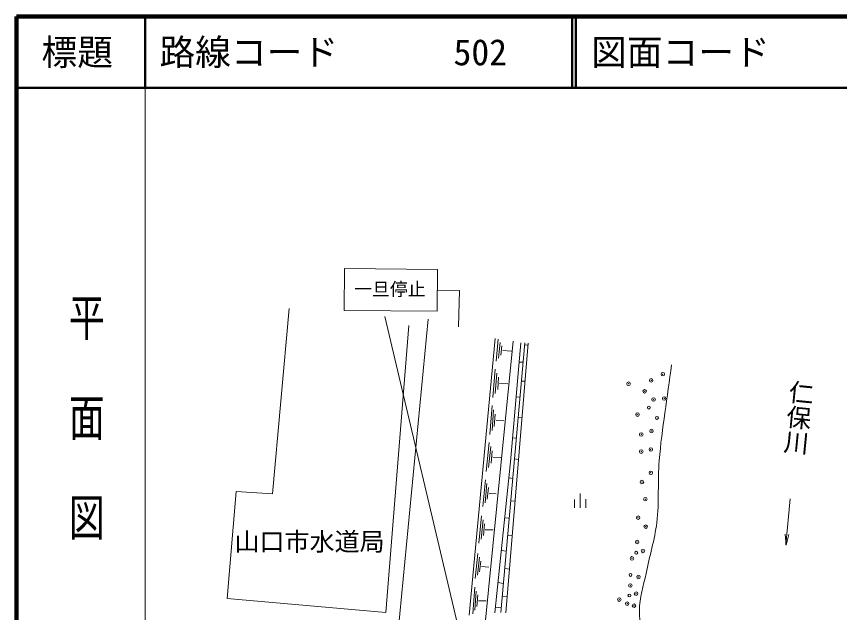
# Model space of a CAD drawing. Units: millimetres, scale not verified. Extents: x 40000 to 680000, y 20000 to 380000.
# Drawn here: x 40000 to 155140, y 296588 to 380000 of the extents above; entities that cross this region are included whole.
import ezdxf
from ezdxf.enums import TextEntityAlignment as Align

# ---------------------------------------------------------------- set-up
doc = ezdxf.new("R2010")
doc.units = ezdxf.units.MM
doc.header["$LTSCALE"] = 1000
doc.header["$PDMODE"] = 32
doc.header["$PDSIZE"] = 500
for name, color, linetype, lineweight in [('M-BGD', 7, 'Continuous', 13), ('M-STR-STRC', 7, 'Continuous', 13), ('M-TTL', 2, 'Continuous', 140), ('M-TTL-BAND', 7, 'Continuous', 13), ('M-TTL-LINE', 7, 'Continuous', 50)]:
    doc.layers.add(name, color=color, linetype=linetype, lineweight=lineweight)
doc.layers.add('M-BGD-HTXT', color=7, linetype='Continuous')
doc.layers.add('M-TTL-TXT', color=7, linetype='Continuous')
doc.styles.add('@ＭＳ ゴシック', font='')
doc.styles.add('ＭＳ ゴシック', font='')
doc.styles.get('@ＭＳ ゴシック').set_extended_font_data('@MS Gothic')
doc.styles.get('ＭＳ ゴシック').set_extended_font_data('MS Gothic')

msp = doc.modelspace()

# ---------------------------------------------------------------- linework, layer by layer
at = {"layer": 'M-BGD'}
for p, q in [((75810, 313178), (78141, 339141)), ((93218, 292164), (97599, 337639)), ((94905, 336741), (91666, 296612)), ((103316, 296224), (106976, 334917)), ((109490, 334558), (105497, 294126)), ((107091, 331751), (107399, 334833)), ((107434, 332174), (107654, 334376)), ((107757, 296614), (111094, 334320)), ((107777, 332598), (107909, 333918)), ((111598, 334281), (108455, 296535)), ((109102, 317693), (110580, 334311)), ((111134, 334041), (111493, 333981)), ((108043, 333247), (109240, 333178)), ((110395, 331647), (110794, 331647)), ((106651, 326701), (106959, 330667)), ((106983, 327251), (107203, 330084)), ((107316, 327802), (107448, 329502)), ((107574, 328641), (108729, 328577)), ((110675, 328953), (111114, 328953)), ((109937, 326788), (110389, 326717)), ((106211, 321494), (106525, 325550)), ((106529, 322057), (106753, 324954)), ((106847, 322621), (106981, 324359)), ((110194, 323870), (110717, 323826)), ((107096, 323479), (108189, 323415)), ((105723, 316321), (106140, 320392)), ((109440, 321033), (109883, 320988)), ((106054, 316894), (106352, 319802)), ((106385, 317468), (106564, 319213)), ((106656, 318335), (107742, 318303)), ((109671, 318080), (110211, 318018)), ((106935, 296538), (109102, 317693)), ((105244, 311436), (105617, 315179)), ((105552, 311954), (105818, 314627)), ((108926, 315429), (109369, 315366)), ((69471, 298539), (70742, 313524)), ((70742, 313524), (75810, 313178)), ((105859, 312471), (106019, 314075)), ((106108, 313261), (107124, 313191)), ((118868, 311234), (118845, 313234)), ((109178, 312205), (109697, 312165)), ((118055, 312425), (118068, 311225)), ((119654, 312443), (119668, 311243)), ((147646, 306050), (148232, 312495)), ((104687, 306297), (105045, 310115)), ((108380, 309851), (108833, 309784)), ((105010, 306833), (105266, 309560)), ((105333, 307369), (105486, 309005)), ((105590, 308181), (106677, 308142)), ((147652, 306035), (147527, 307550)), ((147652, 306035), (148025, 307509)), ((108763, 307370), (109308, 307330)), ((107911, 305269), (108457, 305189)), ((104179, 301352), (104552, 304856)), ((104487, 301826), (104753, 304329)), ((104794, 302299), (104954, 303801)), ((105043, 303032), (106059, 302923)), ((108364, 302742), (108909, 302675)), ((107406, 300773), (108084, 300640)), ((103819, 296413), (104103, 300125)), ((104120, 296935), (104322, 299587)), ((91666, 296612), (69471, 298539)), ((104421, 297457), (104542, 299049)), ((104655, 298248), (105697, 298216)), ((108005, 298831), (108590, 298765)), ((107034, 297328), (107832, 297261))]:
    msp.add_line(p, q, dxfattribs=at)
for centre in [(128470, 325267), (129592, 323819), (126704, 304960), (125889, 301844), (125746, 298969)]:
    msp.add_circle(centre, 200, dxfattribs=at)
msp.add_open_spline([(131640, 331230), (131064, 326773), (130289, 322337), (129914, 317858), (129673, 314975), (129936, 312055), (129579, 309183), (129279, 306777), (128536, 304446), (128069, 302066), (127731, 300346), (127166, 298643), (127134, 296890), (127102, 295124), (127634, 293393), (127884, 291644)], degree=3, knots=[0, 0, 0, 0, 1, 1, 1, 2, 2, 2, 3, 3, 3, 4, 4, 4, 5, 5, 5, 5], dxfattribs=at)
for p in [(128790, 329080), (130419, 329943), (125627, 328601), (127879, 327547), (129125, 326396), (130611, 326540), (126873, 324288), (127400, 321508), (128838, 321987), (127400, 319111), (128742, 319399), (128742, 316140), (127496, 314846), (127975, 312449), (126969, 309861), (128023, 308615), (126825, 306458), (127640, 305212), (126106, 304158), (127017, 301570), (125866, 300371), (126681, 299221), (124333, 298406), (125435, 297831), (126393, 297544)]:
    msp.add_point(p, dxfattribs=at)
at = {"layer": 'M-STR-STRC'}
for p, q in [((85867, 344717), (85820, 338852)), ((98880, 344613), (85867, 344717)), ((98833, 338748), (98880, 344613)), ((98902, 341677), (101966, 341647)), ((101966, 341647), (101844, 336570)), ((85820, 338852), (98833, 338748)), ((103423, 287602), (91527, 338028))]:
    msp.add_line(p, q, dxfattribs=at)
at = {"layer": 'M-TTL'}
for p, q in [((40000, 380000), (40000, 20000)), ((680000, 380000), (40000, 380000))]:
    msp.add_line(p, q, dxfattribs=at)
at = {"layer": 'M-TTL-BAND'}
msp.add_line((58000, 370000), (58000, 20000), dxfattribs=at)
at = {"layer": 'M-TTL-LINE'}
for p, q in [((58000, 380000), (58000, 370000)), ((117750, 380000), (117750, 370000)), ((118250, 380000), (118250, 370000)), ((40000, 370000), (680000, 370000))]:
    msp.add_line(p, q, dxfattribs=at)

# ---------------------------------------------------------------- texts
at = {"layer": 'M-BGD-HTXT', "style": '@ＭＳ ゴシック'}
msp.add_text('仁保川', height=2566, rotation=264.369, dxfattribs=at).set_placement((147887, 329308), align=Align.BOTTOM_LEFT)
at = {"layer": 'M-BGD-HTXT', "style": 'ＭＳ ゴシック'}
msp.add_text('山口市水道局', height=2566, dxfattribs=at).set_placement((70501, 304456), align=Align.BOTTOM_LEFT)
at = {"layer": 'M-STR-STRC', "style": 'ＭＳ ゴシック'}
msp.add_text('一旦停止', height=1833, dxfattribs=at).set_placement((87239, 340378), align=Align.BOTTOM_LEFT)
at = {"layer": 'M-TTL-BAND', "style": '@ＭＳ ゴシック', "width": 1.4}
msp.add_text('平  面  図', height=3666, rotation=270, dxfattribs=at).set_placement((49777, 306475), align=Align.MIDDLE_RIGHT)
at = {"layer": 'M-TTL-TXT', "style": 'ＭＳ ゴシック'}
msp.add_text('標題', height=3666, dxfattribs=at).set_placement((48500, 375000), align=Align.MIDDLE_CENTER)
for s, p in [('路線コード', (60000, 375000)), ('502', (101142, 375000)), ('図面コード', (120380, 375000))]:
    msp.add_text(s, height=3666, dxfattribs=at).set_placement(p, align=Align.MIDDLE_LEFT)

doc.saveas('drawing.dxf')
